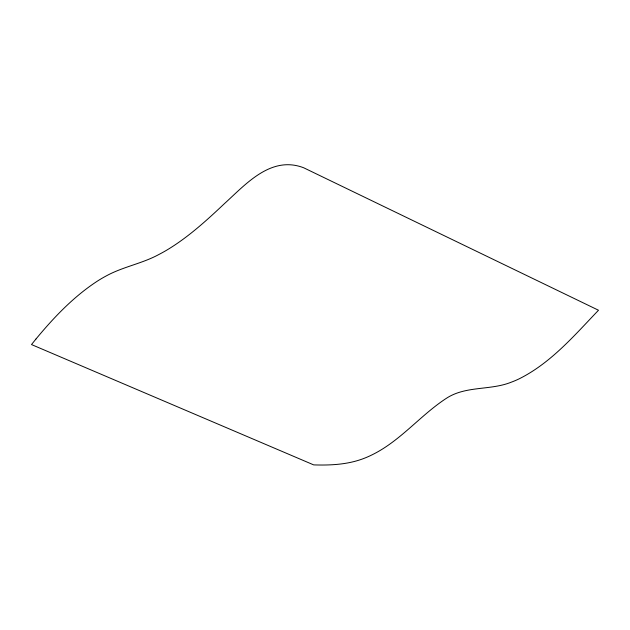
<?xml version="1.0" encoding="UTF-8"?>
<svg xmlns="http://www.w3.org/2000/svg" width="630" height="630" viewBox="0 0 630 630"><rect width="100%" height="100%" fill="white"/><g stroke="black" fill="none" stroke-linecap="round" stroke-linejoin="round"><path stroke-width="0.94" d="M35.926 339.066L31.5 344.563L313.669 464.885C330.624 465.444 348.043 464.586 364.022 458.38A120.991 69.851 -60 0 0 372.432 454.655C400.491 440.795 420.226 415.446 446.103 398.491C465.538 385.576 490.148 390.632 511.111 382.252A124.157 71.686 -60 0 0 518.726 379.047C550.644 363.289 574.308 335.507 598.5 310.236L303.644 167.753C271.105 155.287 246.062 183.976 224.571 203.514C207.207 219.901 189.433 236.14 169.053 248.74A166.714 96.248 -60 0 1 158.76 254.559C142.215 263.56 123.252 266.711 106.698 275.68A138.915 80.199 -60 0 0 97.674 280.933C73.812 296.415 53.975 317.268 35.926 339.066"/></g></svg>
